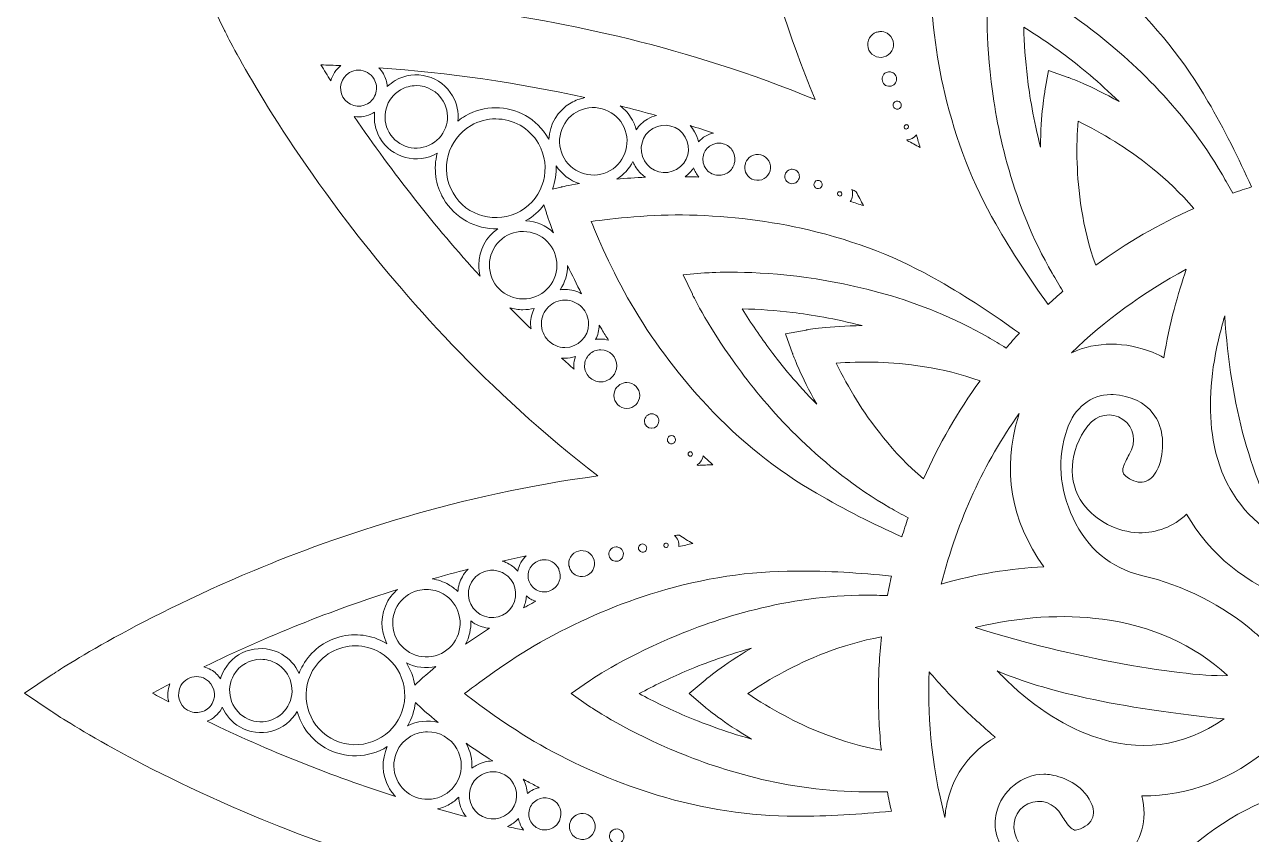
# Model space of a CAD drawing. Header units: millimetres. Extents: x -17 to 2094, y -143 to 314.
# Drawn here: x 282 to 452.9, y 56.8 to 169.5 of the extents above; entities that cross this region are included whole.
import ezdxf

# ---------------------------------------------------------------- set-up
doc = ezdxf.new("R2010")
doc.units = ezdxf.units.MM
doc.header["$MEASUREMENT"] = 0
doc.layers.add('Layer 3', color=7, linetype='Continuous')

msp = doc.modelspace()

# ---------------------------------------------------------------- linework, layer by layer
at = {"layer": 'Layer 3', "lineweight": 0}
for points, knots in [([(663.7, 73.81), (663.7, 73.81), (667.43, 76.32), (667.43, 76.32), (667.43, 76.32), (663.7, 78.84), (663.7, 78.84), (663.26, 79.13), (652.64, 86.25), (635.47, 93.41), (623.61, 98.36), (606.81, 104.02), (587.6, 106.56), (602.98, 118.37), (614.7, 131.67), (622.5, 141.9), (633.79, 156.69), (639.43, 168.16), (639.67, 168.64), (639.67, 168.64), (641.64, 172.67), (641.64, 172.67), (641.64, 172.67), (637.15, 172.99), (637.15, 172.99), (636.62, 173.03), (623.87, 173.88), (605.41, 171.49), (592.67, 169.85), (575.29, 166.35), (557.38, 158.94), (564.8, 176.86), (568.3, 194.25), (569.94, 207), (572.33, 225.46), (571.48, 238.21), (571.44, 238.74), (571.44, 238.74), (571.12, 243.22), (571.12, 243.22), (571.12, 243.22), (567.09, 241.25), (567.09, 241.25), (566.61, 241.02), (555.14, 235.38), (540.35, 224.09), (530.13, 216.29), (516.83, 204.58), (505.02, 189.2), (502.49, 208.43), (496.83, 225.24), (491.88, 237.1), (484.71, 254.28), (477.6, 264.89), (477.3, 265.34), (477.3, 265.34), (474.79, 269.06), (474.79, 269.06), (474.79, 269.06), (472.27, 265.34), (472.27, 265.34), (471.97, 264.89), (464.86, 254.28), (457.7, 237.1), (452.75, 225.24), (447.09, 208.45), (444.55, 189.23), (432.74, 204.62), (419.43, 216.34), (409.21, 224.14), (394.42, 235.43), (382.95, 241.07), (382.47, 241.3), (382.47, 241.3), (378.43, 243.27), (378.43, 243.27), (378.43, 243.27), (378.12, 238.79), (378.12, 238.79), (378.08, 238.25), (377.23, 225.51), (379.61, 207.05), (381.26, 194.3), (384.75, 176.93), (392.16, 159.02), (374.25, 166.44), (356.86, 169.93), (344.11, 171.58), (325.65, 173.96), (312.9, 173.11), (312.37, 173.07), (312.37, 173.07), (307.89, 172.76), (307.89, 172.76), (307.89, 172.76), (309.86, 168.72), (309.86, 168.72), (310.09, 168.24), (315.73, 156.77), (327.02, 141.98), (334.82, 131.76), (346.53, 118.46), (361.9, 106.66), (342.68, 104.12), (325.87, 98.46), (314.01, 93.51), (296.83, 86.34), (286.21, 79.23), (285.77, 78.93), (285.77, 78.93), (282.05, 76.42), (282.05, 76.42), (282.05, 76.42), (285.77, 73.91), (285.77, 73.91), (286.21, 73.61), (296.83, 66.5), (314.01, 59.33), (325.87, 54.38), (342.66, 48.72), (361.88, 46.18), (346.49, 34.38), (334.77, 21.07), (326.97, 10.85), (315.68, -3.95), (310.04, -15.41), (309.81, -15.89), (309.81, -15.89), (307.84, -19.93), (307.84, -19.93), (307.84, -19.93), (312.32, -20.25), (312.32, -20.25), (312.85, -20.28), (325.6, -21.13), (344.06, -18.75), (356.81, -17.11), (374.18, -13.61), (392.09, -6.2), (384.67, -24.12), (381.17, -41.5), (379.53, -54.26), (377.15, -72.71), (378, -85.46), (378.04, -86), (378.04, -86), (378.35, -90.48), (378.35, -90.48), (378.35, -90.48), (382.39, -88.51), (382.39, -88.51), (382.87, -88.28), (394.33, -82.64), (409.13, -71.35), (419.35, -63.55), (432.64, -51.83), (444.45, -36.46), (446.98, -55.69), (452.65, -72.49), (457.6, -84.36), (464.77, -101.54), (471.88, -112.15), (472.18, -112.59), (472.18, -112.59), (474.69, -116.32), (474.69, -116.32), (474.69, -116.32), (477.2, -112.59), (477.2, -112.59), (477.5, -112.15), (484.61, -101.54), (491.78, -84.36), (496.73, -72.5), (502.39, -55.7), (504.92, -36.49), (516.73, -51.87), (530.04, -63.59), (540.26, -71.4), (555.05, -82.69), (566.52, -88.32), (567, -88.56), (567, -88.56), (571.04, -90.53), (571.04, -90.53), (571.04, -90.53), (571.35, -86.05), (571.35, -86.05), (571.39, -85.51), (572.24, -72.76), (569.86, -54.31), (568.22, -41.56), (564.72, -24.18), (557.31, -6.27), (575.23, -13.69), (592.61, -17.19), (605.37, -18.84), (623.82, -21.22), (636.57, -20.37), (637.11, -20.33), (637.11, -20.33), (641.59, -20.02), (641.59, -20.02), (641.59, -20.02), (639.62, -15.98), (639.62, -15.98), (639.38, -15.5), (633.75, -4.03), (622.46, 10.76), (614.66, 20.98), (602.94, 34.28), (587.57, 46.08), (606.8, 48.62), (623.6, 54.28), (635.47, 59.23), (652.64, 66.4), (663.26, 73.51), (663.7, 73.81)], [0, 0, 0, 0, 1, 1, 1, 2, 2, 2, 3, 3, 3, 4, 4, 4, 5, 5, 5, 6, 6, 6, 7, 7, 7, 8, 8, 8, 9, 9, 9, 10, 10, 10, 11, 11, 11, 12, 12, 12, 13, 13, 13, 14, 14, 14, 15, 15, 15, 16, 16, 16, 17, 17, 17, 18, 18, 18, 19, 19, 19, 20, 20, 20, 21, 21, 21, 22, 22, 22, 23, 23, 23, 24, 24, 24, 25, 25, 25, 26, 26, 26, 27, 27, 27, 28, 28, 28, 29, 29, 29, 30, 30, 30, 31, 31, 31, 32, 32, 32, 33, 33, 33, 34, 34, 34, 35, 35, 35, 36, 36, 36, 37, 37, 37, 38, 38, 38, 39, 39, 39, 40, 40, 40, 41, 41, 41, 42, 42, 42, 43, 43, 43, 44, 44, 44, 45, 45, 45, 46, 46, 46, 47, 47, 47, 48, 48, 48, 49, 49, 49, 50, 50, 50, 51, 51, 51, 52, 52, 52, 53, 53, 53, 54, 54, 54, 55, 55, 55, 56, 56, 56, 57, 57, 57, 58, 58, 58, 59, 59, 59, 60, 60, 60, 61, 61, 61, 62, 62, 62, 63, 63, 63, 64, 64, 64, 65, 65, 65, 66, 66, 66, 67, 67, 67, 68, 68, 68, 69, 69, 69, 70, 70, 70, 71, 71, 71, 72, 72, 72, 72]), ([(446.86, 158.78), (449.12, 154.86), (451.16, 150.86), (452.91, 146.87), (452.04, 146.6), (451.16, 146.31), (450.3, 146.01), (449.82, 146.88), (449.34, 147.73), (448.87, 148.55), (443.34, 158.12), (435.57, 165.08), (430.03, 169.23), (424.02, 173.74), (419.34, 175.96), (419.14, 176.06), (419.14, 176.06), (416.45, 177.33), (416.45, 177.33), (416.45, 177.33), (416.2, 174.36), (416.2, 174.36), (416.19, 174.15), (415.78, 168.97), (416.67, 161.52), (417.49, 154.65), (419.64, 144.44), (425.16, 134.87), (425.63, 134.05), (426.13, 133.21), (426.65, 132.36), (425.96, 131.76), (425.27, 131.14), (424.6, 130.52), (422.02, 134.04), (419.57, 137.8), (417.31, 141.72), (414.14, 147.21), (411.75, 153.33), (410.21, 159.89), (408.97, 165.17), (408.28, 170.74), (408.15, 176.47), (408.03, 181.69), (408.65, 187.27), (409.04, 190.16), (411.74, 189.05), (416.88, 186.81), (421.34, 184.09), (426.24, 181.11), (430.72, 177.72), (434.67, 174.01), (439.59, 169.4), (443.69, 164.27), (446.86, 158.78)], [0, 0, 0, 0, 1, 1, 1, 2, 2, 2, 3, 3, 3, 4, 4, 4, 5, 5, 5, 6, 6, 6, 7, 7, 7, 8, 8, 8, 9, 9, 9, 10, 10, 10, 11, 11, 11, 12, 12, 12, 13, 13, 13, 14, 14, 14, 15, 15, 15, 16, 16, 16, 17, 17, 17, 18, 18, 18, 18]), ([(399.71, 167.61), (399.93, 167.98), (400.26, 168.25), (400.66, 168.39), (400.84, 168.42), (401.01, 168.45), (401.18, 168.5), (401.53, 168.52), (401.88, 168.43), (402.18, 168.25), (402.59, 168.01), (402.89, 167.62), (403.01, 167.15), (403.13, 166.68), (403.06, 166.2), (402.82, 165.79), (402.32, 164.93), (401.21, 164.64), (400.35, 165.15), (399.5, 165.65), (399.21, 166.76), (399.71, 167.61)], [0, 0, 0, 0, 1, 1, 1, 2, 2, 2, 3, 3, 3, 4, 4, 4, 5, 5, 5, 6, 6, 6, 7, 7, 7, 7]), ([(427.41, 162.11), (427.41, 162.11), (424.67, 163.09), (424.67, 163.09), (424.67, 163.09), (424.15, 160.23), (424.15, 160.23), (424.12, 160.08), (423.57, 157.01), (423.54, 152.42), (422.56, 156.21), (422.01, 159.59), (421.71, 162.07), (421.43, 164.44), (421.26, 166.8), (421.2, 169.11), (423.17, 167.9), (425.12, 166.57), (427.03, 165.14), (429.03, 163.64), (431.69, 161.48), (434.48, 158.74), (430.49, 161), (427.55, 162.06), (427.41, 162.11)], [0, 0, 0, 0, 1, 1, 1, 2, 2, 2, 3, 3, 3, 4, 4, 4, 5, 5, 5, 6, 6, 6, 7, 7, 7, 8, 8, 8, 8]), ([(324.7, 161.65), (324.23, 162.39), (323.77, 163.13), (323.33, 163.85), (324.23, 163.83), (325.16, 163.79), (326.09, 163.75), (325.41, 163.22), (324.93, 162.48), (324.7, 161.65)], [0, 0, 0, 0, 1, 1, 1, 2, 2, 2, 3, 3, 3, 3]), ([(326.39, 159.36), (325.7, 160.56), (326.12, 162.09), (327.31, 162.78), (327.7, 163.01), (328.13, 163.12), (328.56, 163.12), (329.42, 163.12), (330.26, 162.67), (330.73, 161.87), (331.06, 161.29), (331.15, 160.61), (330.98, 159.97), (330.8, 159.32), (330.39, 158.78), (329.81, 158.45), (328.62, 157.76), (327.08, 158.17), (326.39, 159.36)], [0, 0, 0, 0, 1, 1, 1, 2, 2, 2, 3, 3, 3, 4, 4, 4, 5, 5, 5, 6, 6, 6, 6]), ([(360.1, 159.3), (359.42, 159.17), (358.76, 158.93), (358.16, 158.58), (356.29, 157.5), (355.15, 155.57), (355.07, 153.48), (355.03, 153.55), (355, 153.61), (354.96, 153.68), (353.4, 156.38), (350.57, 157.89), (347.65, 157.89), (346.23, 157.89), (344.78, 157.52), (343.46, 156.76), (343.09, 156.55), (342.74, 156.31), (342.41, 156.04), (342.53, 157.25), (342.27, 158.48), (341.66, 159.54), (340.88, 160.89), (339.62, 161.86), (338.11, 162.26), (336.6, 162.67), (335.03, 162.46), (333.68, 161.68), (333.26, 161.44), (332.89, 161.16), (332.55, 160.83), (332.52, 161.46), (332.34, 162.06), (332.02, 162.61), (331.84, 162.92), (331.63, 163.2), (331.38, 163.45), (341.1, 162.77), (350.75, 161.37), (360.1, 159.3)], [0, 0, 0, 0, 1, 1, 1, 2, 2, 2, 3, 3, 3, 4, 4, 4, 5, 5, 5, 6, 6, 6, 7, 7, 7, 8, 8, 8, 9, 9, 9, 10, 10, 10, 11, 11, 11, 12, 12, 12, 13, 13, 13, 13]), ([(401.62, 162.4), (401.75, 162.63), (401.97, 162.79), (402.23, 162.86), (402.32, 162.88), (402.4, 162.89), (402.49, 162.89), (402.67, 162.89), (402.84, 162.85), (403, 162.75), (403.23, 162.62), (403.39, 162.4), (403.46, 162.14), (403.53, 161.88), (403.49, 161.6), (403.36, 161.37), (403.07, 160.89), (402.45, 160.73), (401.97, 161.01), (401.74, 161.15), (401.58, 161.37), (401.51, 161.63), (401.44, 161.89), (401.48, 162.16), (401.62, 162.4)], [0, 0, 0, 0, 1, 1, 1, 2, 2, 2, 3, 3, 3, 4, 4, 4, 5, 5, 5, 6, 6, 6, 7, 7, 7, 8, 8, 8, 8]), ([(338.77, 152.86), (337.77, 152.28), (336.6, 152.12), (335.47, 152.43), (334.35, 152.73), (333.41, 153.44), (332.83, 154.45), (332.25, 155.45), (332.1, 156.62), (332.4, 157.75), (332.7, 158.87), (333.42, 159.81), (334.42, 160.38), (335.11, 160.78), (335.85, 160.97), (336.59, 160.97), (338.09, 160.97), (339.56, 160.19), (340.36, 158.79), (341.56, 156.72), (340.85, 154.06), (338.77, 152.86)], [0, 0, 0, 0, 1, 1, 1, 2, 2, 2, 3, 3, 3, 4, 4, 4, 5, 5, 5, 6, 6, 6, 7, 7, 7, 7]), ([(403.08, 158.55), (403.24, 158.82), (403.59, 158.91), (403.86, 158.75), (404, 158.68), (404.09, 158.55), (404.13, 158.4), (404.16, 158.26), (404.14, 158.1), (404.07, 157.97), (403.99, 157.84), (403.87, 157.75), (403.72, 157.71), (403.57, 157.67), (403.42, 157.69), (403.29, 157.77), (403.16, 157.85), (403.06, 157.97), (403.02, 158.12), (402.99, 158.27), (403.01, 158.42), (403.08, 158.55)], [0, 0, 0, 0, 1, 1, 1, 2, 2, 2, 3, 3, 3, 4, 4, 4, 5, 5, 5, 6, 6, 6, 7, 7, 7, 7]), ([(327.97, 156.67), (328.86, 156.53), (329.78, 156.7), (330.56, 157.15), (330.64, 157.2), (330.72, 157.25), (330.8, 157.3), (330.65, 156.06), (330.9, 154.8), (331.54, 153.7), (333.15, 150.91), (336.73, 149.95), (339.52, 151.56), (339.52, 151.56), (339.52, 151.56), (339.52, 151.56), (338.97, 149.43), (339.27, 147.17), (340.38, 145.26), (341.94, 142.55), (344.88, 140.95), (347.95, 141.06), (346.33, 139.92), (345.31, 138.06), (345.3, 136.03), (345.29, 135.49), (345.36, 134.97), (345.48, 134.46), (339.19, 141.35), (333.31, 148.81), (327.97, 156.67)], [0, 0, 0, 0, 1, 1, 1, 2, 2, 2, 3, 3, 3, 4, 4, 4, 5, 5, 5, 6, 6, 6, 7, 7, 7, 8, 8, 8, 9, 9, 9, 10, 10, 10, 10]), ([(362.47, 157.75), (363.69, 157.43), (364.7, 156.65), (365.33, 155.57), (365.95, 154.48), (366.12, 153.22), (365.79, 152), (365.47, 150.79), (364.69, 149.78), (363.61, 149.15), (361.36, 147.86), (358.49, 148.63), (357.19, 150.87), (356.56, 151.96), (356.4, 153.22), (356.72, 154.43), (357.05, 155.65), (357.82, 156.66), (358.91, 157.29), (359.99, 157.91), (361.26, 158.08), (362.47, 157.75)], [0, 0, 0, 0, 1, 1, 1, 2, 2, 2, 3, 3, 3, 4, 4, 4, 5, 5, 5, 6, 6, 6, 7, 7, 7, 7]), ([(370.04, 156.81), (369.61, 156.7), (369.21, 156.54), (368.82, 156.32), (368.18, 155.95), (367.64, 155.44), (367.24, 154.83), (367.1, 155.35), (366.89, 155.85), (366.62, 156.32), (366.21, 157.03), (365.66, 157.65), (365.01, 158.14), (366.7, 157.72), (368.38, 157.28), (370.04, 156.81)], [0, 0, 0, 0, 1, 1, 1, 2, 2, 2, 3, 3, 3, 4, 4, 4, 5, 5, 5, 5]), ([(344.23, 155.42), (345.31, 156.05), (346.49, 156.34), (347.66, 156.34), (350.03, 156.34), (352.35, 155.11), (353.62, 152.91), (355.52, 149.62), (354.39, 145.41), (351.11, 143.52), (347.82, 141.62), (343.61, 142.75), (341.72, 146.03), (339.82, 149.31), (340.95, 153.53), (344.23, 155.42)], [0, 0, 0, 0, 1, 1, 1, 2, 2, 2, 3, 3, 3, 4, 4, 4, 5, 5, 5, 5]), ([(374.07, 153.82), (374.98, 152.24), (374.44, 150.23), (372.86, 149.32), (371.29, 148.41), (369.27, 148.95), (368.37, 150.52), (367.46, 152.1), (368, 154.11), (369.57, 155.02), (371.14, 155.93), (373.16, 155.39), (374.07, 153.82)], [0, 0, 0, 0, 1, 1, 1, 2, 2, 2, 3, 3, 3, 4, 4, 4, 4]), ([(404.56, 155.16), (404.53, 155.24), (404.55, 155.32), (404.59, 155.39), (404.63, 155.46), (404.7, 155.51), (404.77, 155.53), (404.8, 155.54), (404.83, 155.54), (404.85, 155.54), (404.91, 155.54), (404.96, 155.53), (405.01, 155.5), (405.08, 155.46), (405.13, 155.39), (405.15, 155.31), (405.17, 155.23), (405.16, 155.15), (405.11, 155.08), (405.07, 155.01), (405.01, 154.96), (404.93, 154.94), (404.85, 154.92), (404.77, 154.93), (404.7, 154.97), (404.7, 154.97), (404.7, 154.97), (404.7, 154.97), (404.63, 155.01), (404.58, 155.08), (404.56, 155.16)], [0, 0, 0, 0, 1, 1, 1, 2, 2, 2, 3, 3, 3, 4, 4, 4, 5, 5, 5, 6, 6, 6, 7, 7, 7, 8, 8, 8, 9, 9, 9, 10, 10, 10, 10]), ([(431.22, 135.97), (429.3, 141.31), (428.75, 146.6), (428.64, 150.17), (428.56, 152.47), (428.65, 154.5), (428.76, 156.01), (430.48, 155.18), (432.2, 154.24), (433.87, 153.2), (436.91, 151.31), (441.22, 148.19), (444.88, 143.86), (440.06, 141.73), (435.48, 139.09), (431.22, 135.97)], [0, 0, 0, 0, 1, 1, 1, 2, 2, 2, 3, 3, 3, 4, 4, 4, 5, 5, 5, 5]), ([(377.98, 154.37), (377.6, 154.29), (377.23, 154.16), (376.89, 153.96), (376.52, 153.74), (376.18, 153.46), (375.91, 153.14), (375.81, 153.64), (375.62, 154.11), (375.36, 154.56), (375.19, 154.87), (374.97, 155.16), (374.73, 155.42), (375.82, 155.08), (376.9, 154.73), (377.98, 154.37)], [0, 0, 0, 0, 1, 1, 1, 2, 2, 2, 3, 3, 3, 4, 4, 4, 5, 5, 5, 5]), ([(406.25, 154.1), (406.43, 153.51), (406.61, 152.92), (406.8, 152.35), (406.17, 152.69), (405.56, 153.02), (404.98, 153.32), (404.98, 153.32), (404.92, 153.43), (404.92, 153.43), (405.44, 153.45), (405.92, 153.69), (406.25, 154.1)], [0, 0, 0, 0, 1, 1, 1, 2, 2, 2, 3, 3, 3, 4, 4, 4, 4]), ([(379.34, 152.88), (379.91, 152.73), (380.4, 152.36), (380.69, 151.84), (380.92, 151.45), (381.02, 150.99), (380.98, 150.53), (380.93, 150.36), (380.89, 150.18), (380.87, 150), (380.7, 149.49), (380.34, 149.06), (379.88, 148.79), (379.36, 148.49), (378.76, 148.41), (378.18, 148.56), (377.6, 148.72), (377.12, 149.09), (376.82, 149.6), (376.52, 150.12), (376.44, 150.72), (376.6, 151.3), (376.75, 151.88), (377.12, 152.36), (377.64, 152.66), (377.98, 152.86), (378.36, 152.96), (378.75, 152.96), (378.95, 152.96), (379.14, 152.94), (379.34, 152.88)], [0, 0, 0, 0, 1, 1, 1, 2, 2, 2, 3, 3, 3, 4, 4, 4, 5, 5, 5, 6, 6, 6, 7, 7, 7, 8, 8, 8, 9, 9, 9, 10, 10, 10, 10]), ([(364.53, 147.96), (365.48, 148.55), (366.26, 149.4), (366.77, 150.4), (366.85, 150.19), (366.96, 149.98), (367.07, 149.78), (367.43, 149.15), (367.92, 148.62), (368.51, 148.22), (367.17, 148.16), (365.83, 148.07), (364.53, 147.96)], [0, 0, 0, 0, 1, 1, 1, 2, 2, 2, 3, 3, 3, 4, 4, 4, 4]), ([(382.45, 150.21), (382.6, 150.61), (382.87, 150.94), (383.24, 151.15), (383.65, 151.39), (384.14, 151.45), (384.6, 151.33), (385.07, 151.2), (385.46, 150.91), (385.7, 150.49), (385.7, 150.49), (385.7, 150.49), (385.7, 150.49), (385.94, 150.07), (386, 149.59), (385.88, 149.12), (385.75, 148.66), (385.45, 148.27), (385.04, 148.03), (384.62, 147.79), (384.14, 147.73), (383.67, 147.85), (383.21, 147.98), (382.82, 148.27), (382.58, 148.69), (382.4, 149), (382.32, 149.34), (382.34, 149.69), (382.39, 149.86), (382.43, 150.03), (382.45, 150.21)], [0, 0, 0, 0, 1, 1, 1, 2, 2, 2, 3, 3, 3, 4, 4, 4, 5, 5, 5, 6, 6, 6, 7, 7, 7, 8, 8, 8, 9, 9, 9, 10, 10, 10, 10]), ([(355.57, 146.57), (355.95, 147.61), (356.12, 148.73), (356.07, 149.83), (356.85, 148.64), (358.01, 147.76), (359.35, 147.33), (357.75, 147.08), (356.84, 146.87), (356.79, 146.86), (356.79, 146.86), (355.57, 146.57), (355.57, 146.57)], [0, 0, 0, 0, 1, 1, 1, 2, 2, 2, 3, 3, 3, 4, 4, 4, 4]), ([(375.22, 149.54), (375.3, 149.3), (375.4, 149.07), (375.52, 148.86), (375.65, 148.64), (375.79, 148.44), (375.96, 148.25), (375.54, 148.27), (375.12, 148.28), (374.7, 148.29), (374.48, 148.29), (374.26, 148.3), (374.04, 148.3), (374.5, 148.64), (374.9, 149.06), (375.22, 149.54)], [0, 0, 0, 0, 1, 1, 1, 2, 2, 2, 3, 3, 3, 4, 4, 4, 5, 5, 5, 5]), ([(388.44, 149.2), (388.6, 149.29), (388.77, 149.34), (388.94, 149.34), (389.29, 149.34), (389.63, 149.16), (389.82, 148.83), (390.1, 148.35), (389.93, 147.73), (389.45, 147.46), (389.21, 147.32), (388.94, 147.29), (388.68, 147.36), (388.42, 147.43), (388.2, 147.59), (388.07, 147.83), (387.79, 148.31), (387.96, 148.93), (388.44, 149.2)], [0, 0, 0, 0, 1, 1, 1, 2, 2, 2, 3, 3, 3, 4, 4, 4, 5, 5, 5, 6, 6, 6, 6]), ([(392.27, 147.7), (392.36, 147.75), (392.46, 147.78), (392.56, 147.78), (392.6, 147.78), (392.65, 147.77), (392.7, 147.76), (392.85, 147.72), (392.97, 147.63), (393.05, 147.49), (393.13, 147.36), (393.15, 147.21), (393.11, 147.06), (393.07, 146.92), (392.97, 146.79), (392.84, 146.72), (392.57, 146.56), (392.22, 146.65), (392.06, 146.93), (391.91, 147.2), (392, 147.55), (392.27, 147.7)], [0, 0, 0, 0, 1, 1, 1, 2, 2, 2, 3, 3, 3, 4, 4, 4, 5, 5, 5, 6, 6, 6, 7, 7, 7, 7]), ([(395.42, 146.17), (395.47, 146.2), (395.52, 146.21), (395.57, 146.21), (395.68, 146.21), (395.78, 146.16), (395.84, 146.06), (395.92, 145.92), (395.87, 145.73), (395.73, 145.64), (395.58, 145.56), (395.39, 145.61), (395.31, 145.76), (395.22, 145.9), (395.27, 146.09), (395.42, 146.17)], [0, 0, 0, 0, 1, 1, 1, 2, 2, 2, 3, 3, 3, 4, 4, 4, 5, 5, 5, 5]), ([(397.28, 146.5), (397.47, 146.41), (397.67, 146.31), (397.86, 146.21), (398.19, 145.58), (398.54, 144.93), (398.89, 144.27), (398.28, 144.47), (397.66, 144.67), (397.03, 144.86), (397.38, 145.33), (397.47, 145.95), (397.28, 146.5)], [0, 0, 0, 0, 1, 1, 1, 2, 2, 2, 3, 3, 3, 4, 4, 4, 4]), ([(351.88, 142.18), (352.87, 142.75), (353.71, 143.5), (354.39, 144.4), (354.39, 144.4), (354.73, 143.26), (354.73, 143.26), (354.73, 143.26), (354.73, 143.26), (354.73, 143.26), (354.74, 143.21), (355.06, 142.19), (355.73, 140.5), (354.68, 141.49), (353.32, 142.08), (351.85, 142.16), (351.86, 142.17), (351.87, 142.17), (351.88, 142.18)], [0, 0, 0, 0, 1, 1, 1, 2, 2, 2, 3, 3, 3, 4, 4, 4, 5, 5, 5, 6, 6, 6, 6]), ([(409.39, 133.8), (413.31, 131.54), (417.07, 129.09), (420.59, 126.51), (419.96, 125.84), (419.35, 125.15), (418.75, 124.46), (417.9, 124.98), (417.06, 125.48), (416.24, 125.95), (406.67, 131.47), (396.46, 133.61), (389.59, 134.44), (382.15, 135.33), (376.96, 134.92), (376.75, 134.9), (376.75, 134.9), (373.78, 134.66), (373.78, 134.66), (373.78, 134.66), (375.05, 131.97), (375.05, 131.97), (375.14, 131.77), (377.37, 127.09), (381.88, 121.08), (386.03, 115.54), (392.98, 107.77), (402.56, 102.24), (403.37, 101.77), (404.22, 101.3), (405.1, 100.82), (404.79, 99.95), (404.5, 99.07), (404.23, 98.2), (400.25, 99.95), (396.25, 101.99), (392.33, 104.25), (386.84, 107.42), (381.71, 111.52), (377.1, 116.44), (373.38, 120.39), (369.99, 124.87), (367.02, 129.76), (364.3, 134.24), (362.05, 139.38), (360.95, 142.07), (363.84, 142.46), (369.41, 143.08), (374.64, 142.96), (380.36, 142.83), (385.94, 142.14), (391.22, 140.9), (397.78, 139.36), (403.9, 136.97), (409.39, 133.8)], [0, 0, 0, 0, 1, 1, 1, 2, 2, 2, 3, 3, 3, 4, 4, 4, 5, 5, 5, 6, 6, 6, 7, 7, 7, 8, 8, 8, 9, 9, 9, 10, 10, 10, 11, 11, 11, 12, 12, 12, 13, 13, 13, 14, 14, 14, 15, 15, 15, 16, 16, 16, 17, 17, 17, 18, 18, 18, 18]), ([(346.79, 136.02), (346.8, 137.27), (347.3, 138.44), (348.2, 139.33), (349.08, 140.2), (350.25, 140.68), (351.49, 140.68), (351.5, 140.68), (351.52, 140.68), (351.53, 140.67), (352.78, 140.66), (353.96, 140.17), (354.84, 139.27), (355.72, 138.37), (356.2, 137.19), (356.19, 135.94), (356.18, 134.69), (355.68, 133.51), (354.78, 132.63), (353.9, 131.76), (352.73, 131.28), (351.49, 131.28), (351.48, 131.28), (351.46, 131.28), (351.45, 131.28), (350.2, 131.29), (349.02, 131.79), (348.14, 132.69), (347.26, 133.58), (346.78, 134.76), (346.79, 136.02)], [0, 0, 0, 0, 1, 1, 1, 2, 2, 2, 3, 3, 3, 4, 4, 4, 5, 5, 5, 6, 6, 6, 7, 7, 7, 8, 8, 8, 9, 9, 9, 10, 10, 10, 10]), ([(357.68, 135.93), (357.68, 135.93), (357.68, 135.94), (357.68, 135.94), (358.29, 134.63), (358.95, 133.32), (359.63, 132.01), (358.94, 132.4), (358.16, 132.61), (357.35, 132.62), (357.35, 132.62), (357.31, 132.62), (357.31, 132.62), (357.09, 132.62), (356.87, 132.6), (356.66, 132.57), (357.31, 133.56), (357.67, 134.73), (357.68, 135.93)], [0, 0, 0, 0, 1, 1, 1, 2, 2, 2, 3, 3, 3, 4, 4, 4, 5, 5, 5, 6, 6, 6, 6]), ([(443.84, 135.42), (442.73, 132.14), (441.45, 127.82), (440.72, 123.1), (440.22, 123.38), (439.69, 123.64), (439.13, 123.86), (437.23, 124.62), (435.3, 124.99), (433.41, 124.99), (431.48, 124.99), (429.6, 124.6), (427.87, 123.8), (432.44, 128.25), (437.79, 132.14), (443.84, 135.42)], [0, 0, 0, 0, 1, 1, 1, 2, 2, 2, 3, 3, 3, 4, 4, 4, 5, 5, 5, 5]), ([(352.58, 127.11), (351.59, 128.08), (350.6, 129.07), (349.62, 130.07), (350.21, 129.89), (350.82, 129.79), (351.44, 129.78), (351.98, 129.79), (352.51, 129.85), (353.03, 129.98), (352.7, 129.33), (352.53, 128.61), (352.52, 127.87), (352.52, 127.61), (352.54, 127.36), (352.58, 127.11)], [0, 0, 0, 0, 1, 1, 1, 2, 2, 2, 3, 3, 3, 4, 4, 4, 5, 5, 5, 5]), ([(357.31, 124.53), (357.3, 124.53), (357.29, 124.53), (357.28, 124.53), (356.4, 124.54), (355.58, 124.89), (354.96, 125.52), (354.35, 126.15), (354.01, 126.98), (354.02, 127.85), (354.03, 128.73), (354.38, 129.56), (355, 130.17), (355.62, 130.78), (356.44, 131.12), (357.31, 131.12), (357.32, 131.12), (357.33, 131.12), (357.34, 131.12), (358.22, 131.11), (359.04, 130.76), (359.66, 130.13), (360.27, 129.51), (360.61, 128.68), (360.6, 127.8), (360.59, 125.99), (359.11, 124.53), (357.31, 124.53)], [0, 0, 0, 0, 1, 1, 1, 2, 2, 2, 3, 3, 3, 4, 4, 4, 5, 5, 5, 6, 6, 6, 7, 7, 7, 8, 8, 8, 9, 9, 9, 9]), ([(389, 123.7), (389.05, 123.55), (390.12, 120.61), (392.37, 116.63), (389.63, 119.42), (387.47, 122.08), (385.97, 124.08), (384.54, 125.99), (383.21, 127.94), (382, 129.91), (384.31, 129.85), (386.67, 129.68), (389.04, 129.39), (391.52, 129.1), (394.9, 128.55), (398.69, 127.57), (394.11, 127.54), (391.03, 126.99), (390.88, 126.96), (390.88, 126.96), (388.02, 126.44), (388.02, 126.44), (388.02, 126.44), (389, 123.7), (389, 123.7)], [0, 0, 0, 0, 1, 1, 1, 2, 2, 2, 3, 3, 3, 4, 4, 4, 5, 5, 5, 6, 6, 6, 7, 7, 7, 8, 8, 8, 8]), ([(458.02, 97.24), (456.76, 97.91), (455.61, 98.67), (454.52, 99.54), (450.76, 102.58), (448.42, 106.65), (447.59, 111.63), (446.89, 115.86), (447.13, 120.42), (448.32, 125.59), (448.59, 126.73), (448.88, 127.85), (449.2, 128.96), (449.95, 116.49), (452.85, 106.05), (458.02, 97.24)], [0, 0, 0, 0, 1, 1, 1, 2, 2, 2, 3, 3, 3, 4, 4, 4, 5, 5, 5, 5]), ([(363.38, 125.55), (363.03, 125.65), (362.67, 125.71), (362.31, 125.71), (362.31, 125.71), (362.28, 125.71), (362.28, 125.71), (362.04, 125.71), (361.8, 125.69), (361.57, 125.64), (361.89, 126.26), (362.07, 126.93), (362.09, 127.63), (362.21, 127.44), (362.32, 127.25), (362.44, 127.06), (362.74, 126.56), (363.05, 126.06), (363.38, 125.55)], [0, 0, 0, 0, 1, 1, 1, 2, 2, 2, 3, 3, 3, 4, 4, 4, 5, 5, 5, 6, 6, 6, 6]), ([(358.58, 121.5), (357.99, 122.02), (357.42, 122.55), (356.85, 123.06), (356.99, 123.05), (357.13, 123.04), (357.27, 123.04), (357.79, 123.05), (358.3, 123.11), (358.78, 123.27), (358.63, 122.87), (358.55, 122.44), (358.55, 122.01), (358.55, 121.84), (358.56, 121.67), (358.58, 121.5)], [0, 0, 0, 0, 1, 1, 1, 2, 2, 2, 3, 3, 3, 4, 4, 4, 5, 5, 5, 5]), ([(360.69, 120.41), (360.27, 120.84), (360.04, 121.4), (360.04, 122), (360.05, 122.6), (360.29, 123.16), (360.71, 123.58), (361.14, 123.99), (361.69, 124.22), (362.28, 124.22), (362.29, 124.22), (362.3, 124.22), (362.3, 124.22), (363.54, 124.21), (364.53, 123.19), (364.52, 121.96), (364.52, 121.42), (364.31, 120.9), (363.95, 120.49), (363.81, 120.39), (363.67, 120.27), (363.55, 120.14), (363.17, 119.88), (362.74, 119.74), (362.28, 119.74), (362.28, 119.74), (362.27, 119.74), (362.26, 119.74), (361.67, 119.75), (361.11, 119.98), (360.69, 120.41)], [0, 0, 0, 0, 1, 1, 1, 2, 2, 2, 3, 3, 3, 4, 4, 4, 5, 5, 5, 6, 6, 6, 7, 7, 7, 8, 8, 8, 9, 9, 9, 10, 10, 10, 10]), ([(400.93, 122.47), (404.51, 122.36), (409.8, 121.81), (415.13, 119.89), (412.02, 115.63), (409.37, 111.05), (407.24, 106.24), (402.91, 109.9), (399.8, 114.2), (397.91, 117.24), (396.87, 118.91), (395.93, 120.63), (395.1, 122.35), (396.61, 122.46), (398.63, 122.55), (400.93, 122.47)], [0, 0, 0, 0, 1, 1, 1, 2, 2, 2, 3, 3, 3, 4, 4, 4, 5, 5, 5, 5]), ([(364.12, 117.87), (364.12, 118.29), (364.28, 118.7), (364.55, 119.02), (364.69, 119.13), (364.82, 119.24), (364.95, 119.37), (365.24, 119.56), (365.59, 119.67), (365.94, 119.66), (366.42, 119.65), (366.87, 119.46), (367.21, 119.12), (367.54, 118.77), (367.73, 118.32), (367.72, 117.84), (367.71, 116.85), (366.91, 116.05), (365.92, 116.05), (365.92, 116.05), (365.91, 116.05), (365.91, 116.05), (364.91, 116.06), (364.11, 116.88), (364.12, 117.87)], [0, 0, 0, 0, 1, 1, 1, 2, 2, 2, 3, 3, 3, 4, 4, 4, 5, 5, 5, 6, 6, 6, 7, 7, 7, 8, 8, 8, 8]), ([(433.35, 117.97), (433.46, 117.97), (433.56, 117.97), (433.67, 117.97), (436.08, 117.85), (438.06, 116.91), (439.25, 115.32), (440.51, 113.64), (440.87, 111.28), (440.25, 108.68), (440.16, 108.3), (440.01, 107.91), (439.8, 107.5), (439.34, 106.6), (438.71, 106.03), (437.98, 105.85), (437.26, 105.67), (436.44, 105.89), (435.61, 106.48), (434.98, 106.92), (434.86, 107.25), (435.09, 107.93), (435.25, 108.44), (435.52, 108.99), (435.9, 109.63), (436.95, 111.39), (436.58, 113.45), (435.01, 114.52), (433.41, 115.61), (431.35, 115.24), (430.12, 113.63), (427.52, 110.23), (427.24, 105.78), (429.45, 102.81), (431.24, 100.39), (434.22, 98.84), (437.22, 98.76), (439.71, 98.7), (442.04, 99.61), (443.88, 101.34), (447.16, 95.69), (452.06, 91.7), (458.81, 89.19), (457.3, 87.31), (456.18, 85.28), (455.4, 83.01), (454.74, 83.64), (454.09, 84.25), (453.4, 84.85), (448.88, 88.72), (443.57, 91.4), (437.61, 92.82), (433.28, 93.85), (430.07, 96.53), (428.07, 100.78), (426.12, 104.94), (425.85, 109.1), (427.25, 113.17), (428.28, 116.18), (430.57, 117.97), (433.35, 117.97)], [0, 0, 0, 0, 1, 1, 1, 2, 2, 2, 3, 3, 3, 4, 4, 4, 5, 5, 5, 6, 6, 6, 7, 7, 7, 8, 8, 8, 9, 9, 9, 10, 10, 10, 11, 11, 11, 12, 12, 12, 13, 13, 13, 14, 14, 14, 15, 15, 15, 16, 16, 16, 17, 17, 17, 18, 18, 18, 19, 19, 19, 20, 20, 20, 20]), ([(368.38, 114.3), (368.38, 114.57), (368.49, 114.82), (368.68, 115.01), (368.87, 115.2), (369.12, 115.3), (369.39, 115.3), (369.39, 115.3), (369.39, 115.3), (369.39, 115.3), (369.66, 115.3), (369.92, 115.19), (370.1, 115), (370.29, 114.81), (370.4, 114.55), (370.39, 114.29), (370.39, 113.73), (369.94, 113.29), (369.39, 113.29), (369.39, 113.29), (369.38, 113.29), (369.38, 113.29), (368.82, 113.29), (368.37, 113.75), (368.38, 114.3)], [0, 0, 0, 0, 1, 1, 1, 2, 2, 2, 3, 3, 3, 4, 4, 4, 5, 5, 5, 6, 6, 6, 7, 7, 7, 8, 8, 8, 8]), ([(423.99, 94.01), (419.29, 93.79), (414.59, 93), (409.71, 91.61), (412.03, 100.55), (415.68, 108.52), (420.57, 115.34), (420.53, 115.21), (420.49, 115.09), (420.45, 114.96), (418.19, 107.5), (419.39, 100.46), (423.99, 94.01)], [0, 0, 0, 0, 1, 1, 1, 2, 2, 2, 3, 3, 3, 4, 4, 4, 4]), ([(371.57, 111.71), (371.57, 111.86), (371.63, 112), (371.74, 112.11), (371.85, 112.21), (371.99, 112.27), (372.14, 112.27), (372.14, 112.27), (372.14, 112.27), (372.14, 112.27), (372.46, 112.27), (372.71, 112.01), (372.71, 111.7), (372.71, 111.54), (372.65, 111.4), (372.54, 111.3), (372.43, 111.19), (372.29, 111.13), (372.14, 111.13), (372.14, 111.13), (372.14, 111.13), (372.14, 111.13), (371.98, 111.13), (371.84, 111.19), (371.73, 111.3), (371.63, 111.41), (371.57, 111.55), (371.57, 111.71)], [0, 0, 0, 0, 1, 1, 1, 2, 2, 2, 3, 3, 3, 4, 4, 4, 5, 5, 5, 6, 6, 6, 7, 7, 7, 8, 8, 8, 9, 9, 9, 9]), ([(374.45, 109.72), (374.45, 109.8), (374.49, 109.88), (374.54, 109.94), (374.6, 109.99), (374.68, 110.02), (374.76, 110.02), (374.76, 110.02), (374.76, 110.02), (374.76, 110.02), (374.93, 110.02), (375.07, 109.88), (375.06, 109.71), (375.06, 109.71), (375.06, 109.71), (375.06, 109.71), (375.06, 109.63), (375.03, 109.56), (374.97, 109.5), (374.91, 109.44), (374.84, 109.41), (374.76, 109.41), (374.76, 109.41), (374.76, 109.41), (374.76, 109.41), (374.67, 109.41), (374.6, 109.44), (374.54, 109.5), (374.48, 109.56), (374.45, 109.64), (374.45, 109.72)], [0, 0, 0, 0, 1, 1, 1, 2, 2, 2, 3, 3, 3, 4, 4, 4, 5, 5, 5, 6, 6, 6, 7, 7, 7, 8, 8, 8, 9, 9, 9, 10, 10, 10, 10]), ([(377.91, 108.21), (377.2, 108.19), (376.52, 108.16), (375.85, 108.13), (375.85, 108.13), (375.74, 108.21), (375.74, 108.21), (376.17, 108.49), (376.47, 108.95), (376.54, 109.47), (377.02, 109.02), (377.47, 108.6), (377.91, 108.21)], [0, 0, 0, 0, 1, 1, 1, 2, 2, 2, 3, 3, 3, 4, 4, 4, 4]), ([(372.56, 98.37), (372.79, 98.39), (373.01, 98.4), (373.24, 98.42), (373.85, 98.03), (374.47, 97.64), (375.11, 97.25), (374.47, 97.12), (373.83, 96.98), (373.18, 96.82), (373.24, 97.41), (373.01, 97.99), (372.56, 98.37)], [0, 0, 0, 0, 1, 1, 1, 2, 2, 2, 3, 3, 3, 4, 4, 4, 4]), ([(358.08, 95.37), (358.58, 96.23), (359.68, 96.53), (360.54, 96.03), (360.96, 95.79), (361.26, 95.4), (361.38, 94.94), (361.51, 94.47), (361.44, 93.99), (361.2, 93.57), (360.96, 93.16), (360.57, 92.86), (360.11, 92.73), (359.64, 92.61), (359.16, 92.67), (358.74, 92.91), (358.44, 93.09), (358.19, 93.35), (358.03, 93.66), (357.99, 93.83), (357.94, 94), (357.87, 94.17), (357.8, 94.58), (357.87, 95.01), (358.08, 95.37)], [0, 0, 0, 0, 1, 1, 1, 2, 2, 2, 3, 3, 3, 4, 4, 4, 5, 5, 5, 6, 6, 6, 7, 7, 7, 8, 8, 8, 8]), ([(365.31, 95.28), (365.17, 95.05), (364.96, 94.88), (364.7, 94.81), (364.44, 94.74), (364.16, 94.78), (363.93, 94.91), (363.45, 95.19), (363.28, 95.81), (363.56, 96.29), (363.56, 96.29), (363.56, 96.29), (363.56, 96.29), (363.75, 96.61), (364.09, 96.79), (364.44, 96.79), (364.61, 96.79), (364.78, 96.75), (364.94, 96.66), (365.17, 96.52), (365.34, 96.31), (365.41, 96.05), (365.48, 95.78), (365.44, 95.51), (365.31, 95.28)], [0, 0, 0, 0, 1, 1, 1, 2, 2, 2, 3, 3, 3, 4, 4, 4, 5, 5, 5, 6, 6, 6, 7, 7, 7, 8, 8, 8, 8]), ([(367.63, 96.91), (367.74, 97.09), (367.93, 97.19), (368.12, 97.19), (368.22, 97.19), (368.32, 97.17), (368.41, 97.11), (368.54, 97.04), (368.63, 96.92), (368.67, 96.77), (368.71, 96.62), (368.69, 96.47), (368.62, 96.34), (368.54, 96.2), (368.42, 96.11), (368.27, 96.07), (368.12, 96.03), (367.97, 96.05), (367.84, 96.13), (367.57, 96.28), (367.47, 96.63), (367.63, 96.91)], [0, 0, 0, 0, 1, 1, 1, 2, 2, 2, 3, 3, 3, 4, 4, 4, 5, 5, 5, 6, 6, 6, 7, 7, 7, 7]), ([(371.65, 96.85), (371.57, 96.7), (371.38, 96.65), (371.23, 96.74), (371.09, 96.82), (371.04, 97.01), (371.12, 97.16), (371.16, 97.23), (371.23, 97.28), (371.31, 97.3), (371.39, 97.32), (371.47, 97.31), (371.54, 97.27), (371.61, 97.23), (371.66, 97.16), (371.68, 97.08), (371.7, 97), (371.69, 96.92), (371.65, 96.85)], [0, 0, 0, 0, 1, 1, 1, 2, 2, 2, 3, 3, 3, 4, 4, 4, 5, 5, 5, 6, 6, 6, 6]), ([(351.92, 95.54), (351.63, 95.28), (351.38, 94.97), (351.18, 94.63), (350.97, 94.26), (350.82, 93.85), (350.74, 93.43), (350.4, 93.81), (350.01, 94.13), (349.56, 94.39), (349.25, 94.57), (348.92, 94.72), (348.58, 94.82), (349.69, 95.07), (350.8, 95.31), (351.92, 95.54)], [0, 0, 0, 0, 1, 1, 1, 2, 2, 2, 3, 3, 3, 4, 4, 4, 5, 5, 5, 5]), ([(352.48, 93.88), (352.77, 94.4), (353.26, 94.77), (353.84, 94.92), (354.03, 94.98), (354.23, 95), (354.42, 95), (354.81, 95), (355.19, 94.9), (355.53, 94.7), (355.93, 94.47), (356.24, 94.13), (356.44, 93.71), (356.48, 93.54), (356.54, 93.37), (356.61, 93.2), (356.71, 92.66), (356.62, 92.11), (356.35, 91.64), (356.05, 91.13), (355.57, 90.76), (354.99, 90.6), (354.41, 90.45), (353.81, 90.53), (353.3, 90.83), (352.78, 91.12), (352.41, 91.61), (352.25, 92.18), (352.1, 92.76), (352.18, 93.37), (352.48, 93.88)], [0, 0, 0, 0, 1, 1, 1, 2, 2, 2, 3, 3, 3, 4, 4, 4, 5, 5, 5, 6, 6, 6, 7, 7, 7, 8, 8, 8, 9, 9, 9, 10, 10, 10, 10]), ([(343.82, 93.68), (343.51, 93.37), (343.24, 93.03), (343.02, 92.64), (342.65, 92), (342.43, 91.29), (342.39, 90.56), (342.01, 90.94), (341.58, 91.27), (341.11, 91.54), (340.39, 91.95), (339.61, 92.22), (338.8, 92.32), (340.47, 92.8), (342.15, 93.25), (343.82, 93.68)], [0, 0, 0, 0, 1, 1, 1, 2, 2, 2, 3, 3, 3, 4, 4, 4, 5, 5, 5, 5]), ([(354.75, 68.75), (350.18, 71.26), (345.65, 74.59), (343.34, 76.37), (345.65, 78.15), (350.16, 81.48), (354.75, 83.99), (359.78, 86.74), (364.96, 88.93), (370.14, 90.5), (376.6, 92.44), (383.09, 93.43), (389.43, 93.43), (393.95, 93.43), (398.43, 93.19), (402.77, 92.72), (402.57, 91.82), (402.39, 90.92), (402.22, 90.02), (401.21, 90.04), (400.23, 90.06), (399.29, 90.06), (388.24, 90.06), (378.33, 86.81), (371.96, 84.08), (365.06, 81.13), (360.79, 78.19), (360.61, 78.07), (360.61, 78.07), (358.16, 76.37), (358.16, 76.37), (358.16, 76.37), (360.61, 74.68), (360.61, 74.68), (360.79, 74.55), (365.06, 71.61), (371.96, 68.66), (378.33, 65.93), (388.24, 62.69), (399.29, 62.69), (400.23, 62.69), (401.21, 62.7), (402.21, 62.72), (402.38, 61.82), (402.56, 60.92), (402.77, 60.03), (398.42, 59.55), (393.94, 59.31), (389.43, 59.31), (383.09, 59.31), (376.6, 60.3), (370.14, 62.25), (364.96, 63.82), (359.78, 66), (354.75, 68.75)], [0, 0, 0, 0, 1, 1, 1, 2, 2, 2, 3, 3, 3, 4, 4, 4, 5, 5, 5, 6, 6, 6, 7, 7, 7, 8, 8, 8, 9, 9, 9, 10, 10, 10, 11, 11, 11, 12, 12, 12, 13, 13, 13, 14, 14, 14, 15, 15, 15, 16, 16, 16, 17, 17, 17, 18, 18, 18, 18]), ([(344.31, 91.89), (344.75, 92.65), (345.46, 93.2), (346.31, 93.43), (346.6, 93.5), (346.88, 93.54), (347.17, 93.54), (347.74, 93.54), (348.3, 93.39), (348.81, 93.1), (350.38, 92.19), (350.92, 90.17), (350.01, 88.6), (349.11, 87.03), (347.09, 86.49), (345.52, 87.4), (343.94, 88.3), (343.4, 90.32), (344.31, 91.89)], [0, 0, 0, 0, 1, 1, 1, 2, 2, 2, 3, 3, 3, 4, 4, 4, 5, 5, 5, 6, 6, 6, 6]), ([(333.97, 90.86), (333.45, 90.41), (333, 89.88), (332.65, 89.27), (331.57, 87.4), (331.55, 85.16), (332.52, 83.31), (332.46, 83.35), (332.39, 83.39), (332.33, 83.42), (330.38, 84.55), (328.12, 84.84), (325.94, 84.26), (323.77, 83.68), (321.95, 82.29), (320.83, 80.34), (320.62, 79.98), (320.43, 79.59), (320.28, 79.19), (319.78, 80.31), (318.94, 81.23), (317.88, 81.85), (316.53, 82.63), (314.95, 82.84), (313.44, 82.43), (311.93, 82.03), (310.67, 81.06), (309.9, 79.71), (309.66, 79.3), (309.47, 78.87), (309.34, 78.42), (309, 78.94), (308.55, 79.38), (308, 79.69), (307.69, 79.87), (307.36, 80.01), (307.02, 80.09), (315.79, 84.36), (324.84, 87.98), (333.97, 90.86)], [0, 0, 0, 0, 1, 1, 1, 2, 2, 2, 3, 3, 3, 4, 4, 4, 5, 5, 5, 6, 6, 6, 7, 7, 7, 8, 8, 8, 9, 9, 9, 10, 10, 10, 11, 11, 11, 12, 12, 12, 13, 13, 13, 13]), ([(336.8, 90.71), (337.2, 90.82), (337.62, 90.87), (338.02, 90.87), (338.84, 90.87), (339.64, 90.66), (340.36, 90.24), (342.6, 88.95), (343.38, 86.07), (342.08, 83.83), (341.45, 82.74), (340.44, 81.97), (339.23, 81.64), (338.01, 81.32), (336.75, 81.48), (335.66, 82.11), (334.58, 82.73), (333.8, 83.75), (333.48, 84.96), (333.15, 86.17), (333.32, 87.44), (333.94, 88.52), (334.57, 89.61), (335.58, 90.39), (336.8, 90.71)], [0, 0, 0, 0, 1, 1, 1, 2, 2, 2, 3, 3, 3, 4, 4, 4, 5, 5, 5, 6, 6, 6, 7, 7, 7, 8, 8, 8, 8]), ([(352.55, 89.53), (352.77, 89.4), (353, 89.3), (353.23, 89.22), (352.87, 89.03), (352.51, 88.83), (352.14, 88.63), (351.94, 88.52), (351.74, 88.41), (351.54, 88.3), (351.77, 88.83), (351.91, 89.39), (351.94, 89.97), (352.13, 89.8), (352.33, 89.65), (352.55, 89.53)], [0, 0, 0, 0, 1, 1, 1, 2, 2, 2, 3, 3, 3, 4, 4, 4, 5, 5, 5, 5]), ([(432.19, 86.72), (439.04, 85.82), (444.89, 83.19), (449.59, 78.87), (446.02, 78.81), (440.41, 79.46), (433.74, 80.74), (426.9, 82.05), (419.89, 83.81), (414.43, 85.59), (420.78, 87.08), (426.6, 87.45), (432.19, 86.72)], [0, 0, 0, 0, 1, 1, 1, 2, 2, 2, 3, 3, 3, 4, 4, 4, 4]), ([(344.2, 86.49), (344.38, 86.35), (344.57, 86.22), (344.77, 86.1), (345.4, 85.74), (346.09, 85.52), (346.81, 85.47), (345.66, 84.74), (344.55, 83.99), (343.46, 83.23), (344, 84.23), (344.25, 85.36), (344.2, 86.49)], [0, 0, 0, 0, 1, 1, 1, 2, 2, 2, 3, 3, 3, 4, 4, 4, 4]), ([(401.37, 68.48), (395.79, 69.49), (390.93, 71.66), (387.77, 73.35), (386.03, 74.28), (384.36, 75.29), (382.78, 76.37), (384.35, 77.45), (386.03, 78.46), (387.77, 79.4), (390.93, 81.09), (395.79, 83.26), (401.38, 84.26), (401.1, 81.65), (400.96, 79), (400.96, 76.37), (400.96, 73.75), (401.09, 71.1), (401.37, 68.48)], [0, 0, 0, 0, 1, 1, 1, 2, 2, 2, 3, 3, 3, 4, 4, 4, 5, 5, 5, 6, 6, 6, 6]), ([(334.07, 72.7), (333.16, 71.11), (331.67, 69.97), (329.9, 69.5), (328.12, 69.02), (326.27, 69.26), (324.68, 70.18), (321.4, 72.08), (320.27, 76.29), (322.17, 79.57), (323.44, 81.77), (325.75, 83.01), (328.13, 83.01), (329.3, 83.01), (330.48, 82.71), (331.56, 82.09), (334.84, 80.19), (335.97, 75.98), (334.07, 72.7)], [0, 0, 0, 0, 1, 1, 1, 2, 2, 2, 3, 3, 3, 4, 4, 4, 5, 5, 5, 6, 6, 6, 6]), ([(376.82, 74.49), (376.94, 74.39), (379.32, 72.38), (383.28, 70.05), (379.51, 71.1), (376.31, 72.32), (374.01, 73.3), (371.82, 74.24), (369.68, 75.27), (367.65, 76.37), (369.68, 77.47), (371.82, 78.5), (374.01, 79.44), (376.31, 80.42), (379.51, 81.64), (383.28, 82.69), (379.32, 80.36), (376.94, 78.35), (376.82, 78.26), (376.82, 78.26), (374.6, 76.37), (374.6, 76.37), (374.6, 76.37), (376.82, 74.49), (376.82, 74.49)], [0, 0, 0, 0, 1, 1, 1, 2, 2, 2, 3, 3, 3, 4, 4, 4, 5, 5, 5, 6, 6, 6, 7, 7, 7, 8, 8, 8, 8]), ([(318.72, 74.62), (317.52, 72.54), (314.86, 71.83), (312.78, 73.03), (311.78, 73.61), (311.06, 74.54), (310.76, 75.67), (310.46, 76.79), (310.61, 77.96), (311.19, 78.96), (311.99, 80.36), (313.46, 81.14), (314.96, 81.14), (315.7, 81.14), (316.45, 80.95), (317.13, 80.56), (319.2, 79.36), (319.92, 76.69), (318.72, 74.62)], [0, 0, 0, 0, 1, 1, 1, 2, 2, 2, 3, 3, 3, 4, 4, 4, 5, 5, 5, 6, 6, 6, 6]), ([(335.22, 80.65), (336.5, 80), (337.95, 79.82), (339.33, 80.13), (338.13, 79.15), (337.44, 78.53), (337.35, 78.44), (337.35, 78.44), (336.41, 77.56), (336.41, 77.56), (336.22, 78.66), (335.81, 79.71), (335.22, 80.65)], [0, 0, 0, 0, 1, 1, 1, 2, 2, 2, 3, 3, 3, 4, 4, 4, 4]), ([(304.75, 74.07), (303.55, 74.76), (303.14, 76.29), (303.83, 77.48), (304.29, 78.28), (305.14, 78.73), (306, 78.73), (306.43, 78.73), (306.86, 78.63), (307.25, 78.4), (308.44, 77.71), (308.85, 76.18), (308.17, 74.98), (307.83, 74.4), (307.29, 73.99), (306.65, 73.82), (306, 73.64), (305.33, 73.73), (304.75, 74.07)], [0, 0, 0, 0, 1, 1, 1, 2, 2, 2, 3, 3, 3, 4, 4, 4, 5, 5, 5, 6, 6, 6, 6]), ([(410.62, 61.56), (410.42, 60.75), (410.29, 59.94), (410.23, 59.14), (408.22, 66.76), (407.75, 74.22), (408.04, 79.38), (409.32, 77.93), (410.63, 76.46), (412.03, 75.06), (413.55, 73.53), (415.19, 72.09), (416.78, 70.68), (416.93, 70.55), (417.08, 70.42), (417.23, 70.28), (413.77, 68.23), (411.55, 65.3), (410.62, 61.56)], [0, 0, 0, 0, 1, 1, 1, 2, 2, 2, 3, 3, 3, 4, 4, 4, 5, 5, 5, 6, 6, 6, 6]), ([(417.51, 79.52), (422.99, 77.21), (432.11, 74.56), (449.12, 72.86), (443.33, 68.89), (437.3, 68.11), (430.76, 70.46), (426.34, 72.05), (422.21, 74.81), (418.14, 78.88), (417.93, 79.09), (417.72, 79.3), (417.51, 79.52)], [0, 0, 0, 0, 1, 1, 1, 2, 2, 2, 3, 3, 3, 4, 4, 4, 4]), ([(302.14, 75.22), (301.37, 75.62), (300.61, 76.02), (299.87, 76.43), (300.66, 76.85), (301.47, 77.28), (302.28, 77.71), (301.97, 76.92), (301.92, 76.04), (302.14, 75.22)], [0, 0, 0, 0, 1, 1, 1, 2, 2, 2, 3, 3, 3, 3]), ([(307.49, 72.53), (308.32, 72.86), (309.01, 73.46), (309.46, 74.23), (309.51, 74.31), (309.55, 74.4), (309.59, 74.48), (310.09, 73.33), (310.94, 72.37), (312.03, 71.73), (313.38, 70.95), (314.96, 70.75), (316.47, 71.15), (317.97, 71.55), (319.23, 72.52), (320.01, 73.87), (320.01, 73.87), (320.02, 73.87), (320.02, 73.87), (320.61, 71.76), (322, 69.95), (323.91, 68.84), (326.62, 67.28), (329.96, 67.37), (332.57, 68.99), (331.73, 67.19), (331.79, 65.07), (332.78, 63.31), (333.04, 62.85), (333.35, 62.44), (333.71, 62.07), (324.83, 64.89), (316.02, 68.4), (307.49, 72.53)], [0, 0, 0, 0, 1, 1, 1, 2, 2, 2, 3, 3, 3, 4, 4, 4, 5, 5, 5, 6, 6, 6, 7, 7, 7, 8, 8, 8, 9, 9, 9, 10, 10, 10, 11, 11, 11, 11]), ([(335.41, 71.92), (335.99, 72.92), (336.34, 74), (336.48, 75.13), (336.48, 75.13), (337.36, 74.3), (337.36, 74.3), (337.47, 74.2), (338.25, 73.49), (339.65, 72.37), (338.23, 72.72), (336.72, 72.56), (335.39, 71.89), (335.4, 71.9), (335.4, 71.91), (335.41, 71.92)], [0, 0, 0, 0, 1, 1, 1, 2, 2, 2, 3, 3, 3, 4, 4, 4, 5, 5, 5, 5]), ([(334.09, 64.05), (332.81, 66.3), (333.61, 69.17), (335.86, 70.45), (336.59, 70.86), (337.38, 71.06), (338.17, 71.06), (339.81, 71.06), (341.4, 70.2), (342.26, 68.67), (343.54, 66.42), (342.74, 63.55), (340.49, 62.27), (338.23, 61), (335.36, 61.79), (334.09, 64.05)], [0, 0, 0, 0, 1, 1, 1, 2, 2, 2, 3, 3, 3, 4, 4, 4, 5, 5, 5, 5]), ([(343.53, 69.47), (344.73, 68.63), (345.98, 67.8), (347.25, 67), (346.44, 66.99), (345.65, 66.78), (344.93, 66.38), (344.73, 66.26), (344.54, 66.14), (344.35, 65.99), (344.42, 67.18), (344.15, 68.37), (343.56, 69.41), (343.56, 69.41), (343.53, 69.47), (343.53, 69.47)], [0, 0, 0, 0, 1, 1, 1, 2, 2, 2, 3, 3, 3, 4, 4, 4, 5, 5, 5, 5]), ([(417.41, 59.85), (418.14, 62.87), (420.98, 65.15), (424.01, 65.15), (424.35, 65.15), (424.7, 65.12), (425.03, 65.06), (426.81, 64.74), (429.23, 63.81), (430.56, 61.24), (431, 60.38), (431.05, 59.6), (430.7, 58.92), (430.3, 58.12), (429.41, 57.53), (428.39, 57.36), (428.28, 57.37), (427.98, 57.49), (427.82, 57.64), (427.28, 58.11), (426.85, 58.81), (426.53, 59.36), (425.48, 61.19), (423.53, 61.87), (421.79, 61.03), (420.01, 60.16), (419.33, 58.12), (420.21, 56.27), (421.68, 53.16), (423.71, 51.31), (426.4, 50.6), (429.58, 49.77), (432.55, 50.71), (435.21, 53.38), (437.63, 55.81), (438.46, 58.75), (437.67, 62.14), (444.21, 62.14), (450.11, 64.38), (455.67, 68.98), (456.54, 66.76), (457.75, 64.77), (459.33, 62.95), (459.32, 62.95), (459.31, 62.94), (459.3, 62.94), (452.63, 61.11), (446.79, 57.59), (441.94, 52.47), (439.04, 49.4), (435.39, 47.94), (431.08, 48.12), (426.21, 48.32), (422.23, 50.13), (419.26, 53.51), (419.26, 53.51), (419.26, 53.51), (419.26, 53.51), (417.47, 55.54), (416.86, 57.61), (417.41, 59.85)], [0, 0, 0, 0, 1, 1, 1, 2, 2, 2, 3, 3, 3, 4, 4, 4, 5, 5, 5, 6, 6, 6, 7, 7, 7, 8, 8, 8, 9, 9, 9, 10, 10, 10, 11, 11, 11, 12, 12, 12, 13, 13, 13, 14, 14, 14, 15, 15, 15, 16, 16, 16, 17, 17, 17, 18, 18, 18, 19, 19, 19, 20, 20, 20, 20]), ([(344.42, 60.59), (343.53, 62.17), (344.09, 64.18), (345.67, 65.08), (346.18, 65.37), (346.74, 65.5), (347.28, 65.5), (348.43, 65.5), (349.55, 64.9), (350.15, 63.83), (351.05, 62.25), (350.49, 60.24), (348.91, 59.35), (347.33, 58.45), (345.32, 59.01), (344.42, 60.59)], [0, 0, 0, 0, 1, 1, 1, 2, 2, 2, 3, 3, 3, 4, 4, 4, 5, 5, 5, 5]), ([(351.51, 64.47), (351.72, 64.35), (351.93, 64.23), (352.14, 64.12), (352.65, 63.84), (353.18, 63.56), (353.71, 63.28), (353.35, 63.2), (353, 63.07), (352.68, 62.88), (352.46, 62.76), (352.26, 62.62), (352.07, 62.45), (352.04, 63.15), (351.85, 63.84), (351.51, 64.47)], [0, 0, 0, 0, 1, 1, 1, 2, 2, 2, 3, 3, 3, 4, 4, 4, 5, 5, 5, 5]), ([(339.54, 60.32), (340.13, 60.45), (340.7, 60.67), (341.23, 60.97), (341.7, 61.24), (342.13, 61.56), (342.51, 61.94), (342.55, 61.21), (342.76, 60.5), (343.12, 59.85), (343.24, 59.64), (343.38, 59.44), (343.53, 59.25), (342.21, 59.58), (340.88, 59.94), (339.54, 60.32)], [0, 0, 0, 0, 1, 1, 1, 2, 2, 2, 3, 3, 3, 4, 4, 4, 5, 5, 5, 5]), ([(356.71, 59.18), (356.64, 59.01), (356.58, 58.84), (356.54, 58.67), (356.34, 58.25), (356.02, 57.91), (355.62, 57.69), (355.1, 57.39), (354.5, 57.32), (353.92, 57.48), (353.35, 57.64), (352.87, 58.01), (352.57, 58.53), (352.57, 58.53), (352.57, 58.53), (352.57, 58.53), (352.28, 59.05), (352.2, 59.65), (352.36, 60.23), (352.52, 60.81), (352.9, 61.29), (353.42, 61.58), (354.49, 62.19), (355.86, 61.81), (356.47, 60.74), (356.73, 60.27), (356.82, 59.71), (356.71, 59.18)], [0, 0, 0, 0, 1, 1, 1, 2, 2, 2, 3, 3, 3, 4, 4, 4, 5, 5, 5, 6, 6, 6, 7, 7, 7, 8, 8, 8, 9, 9, 9, 9]), ([(349.3, 57.87), (349.42, 57.92), (349.54, 57.98), (349.65, 58.04), (350.1, 58.3), (350.5, 58.62), (350.84, 59), (350.91, 58.58), (351.06, 58.17), (351.27, 57.79), (351.35, 57.65), (351.44, 57.52), (351.54, 57.39), (350.79, 57.54), (350.04, 57.7), (349.3, 57.87)], [0, 0, 0, 0, 1, 1, 1, 2, 2, 2, 3, 3, 3, 4, 4, 4, 5, 5, 5, 5]), ([(361.47, 57.4), (361.34, 56.94), (361.04, 56.55), (360.62, 56.31), (359.76, 55.82), (358.66, 56.13), (358.17, 56.99), (357.96, 57.36), (357.89, 57.79), (357.96, 58.2), (358.03, 58.37), (358.09, 58.53), (358.13, 58.7), (358.29, 59.02), (358.54, 59.27), (358.85, 59.45), (359.26, 59.68), (359.75, 59.75), (360.21, 59.62), (360.68, 59.49), (361.06, 59.19), (361.3, 58.77), (361.54, 58.35), (361.6, 57.86), (361.47, 57.4)], [0, 0, 0, 0, 1, 1, 1, 2, 2, 2, 3, 3, 3, 4, 4, 4, 5, 5, 5, 6, 6, 6, 7, 7, 7, 8, 8, 8, 8]), ([(363.64, 56.03), (363.36, 56.52), (363.53, 57.13), (364.02, 57.41), (364.25, 57.54), (364.52, 57.57), (364.78, 57.5), (365.04, 57.43), (365.26, 57.26), (365.39, 57.03), (365.52, 56.79), (365.56, 56.52), (365.49, 56.26), (365.41, 56), (365.25, 55.78), (365.01, 55.65), (364.78, 55.52), (364.5, 55.49), (364.24, 55.56), (363.98, 55.63), (363.77, 55.8), (363.64, 56.03)], [0, 0, 0, 0, 1, 1, 1, 2, 2, 2, 3, 3, 3, 4, 4, 4, 5, 5, 5, 6, 6, 6, 7, 7, 7, 7])]:
    msp.add_open_spline(points, degree=3, knots=knots, dxfattribs=at)

doc.saveas('drawing.dxf')
